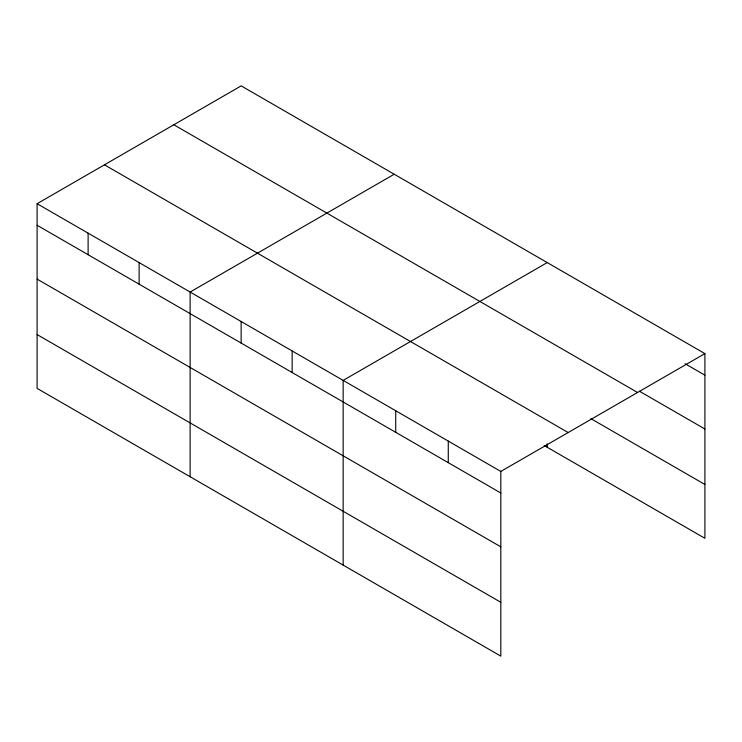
<?xml version="1.0" encoding="UTF-8"?>
<svg xmlns="http://www.w3.org/2000/svg" width="742" height="742" viewBox="0 0 742 742"><rect width="100%" height="100%" fill="white"/><g stroke="black" fill="none" stroke-linecap="round" stroke-linejoin="round"><path stroke-width="1.11" d="M37.1 203.698L500.822 471.43L500.822 656.123L37.1 388.391L37.1 203.698L241.178 85.877L704.9 353.609L704.9 538.302L544.229 445.543M394.206 174.231L190.128 292.051L190.128 476.744M547.234 262.575L343.156 380.396L343.156 565.098M500.822 471.43L704.9 353.609M685.07 363.728L704.9 375.183M639.456 391.229L704.9 429.006M173.832 124.758L637.554 392.49M590.864 418.636L704.9 484.47M104.446 164.817L568.168 432.549M37.1 225.271L500.822 493.003M37.1 279.103L500.822 546.835M37.1 334.568L500.822 602.291M547.234 443.837L547.234 447.278M448.27 441.082L448.27 462.656M395.718 410.743L395.718 432.317M292.153 350.947L292.153 372.521M241.141 321.499L241.141 343.073M139.116 262.594L139.116 284.167M88.112 233.146L88.112 254.719"/></g></svg>
